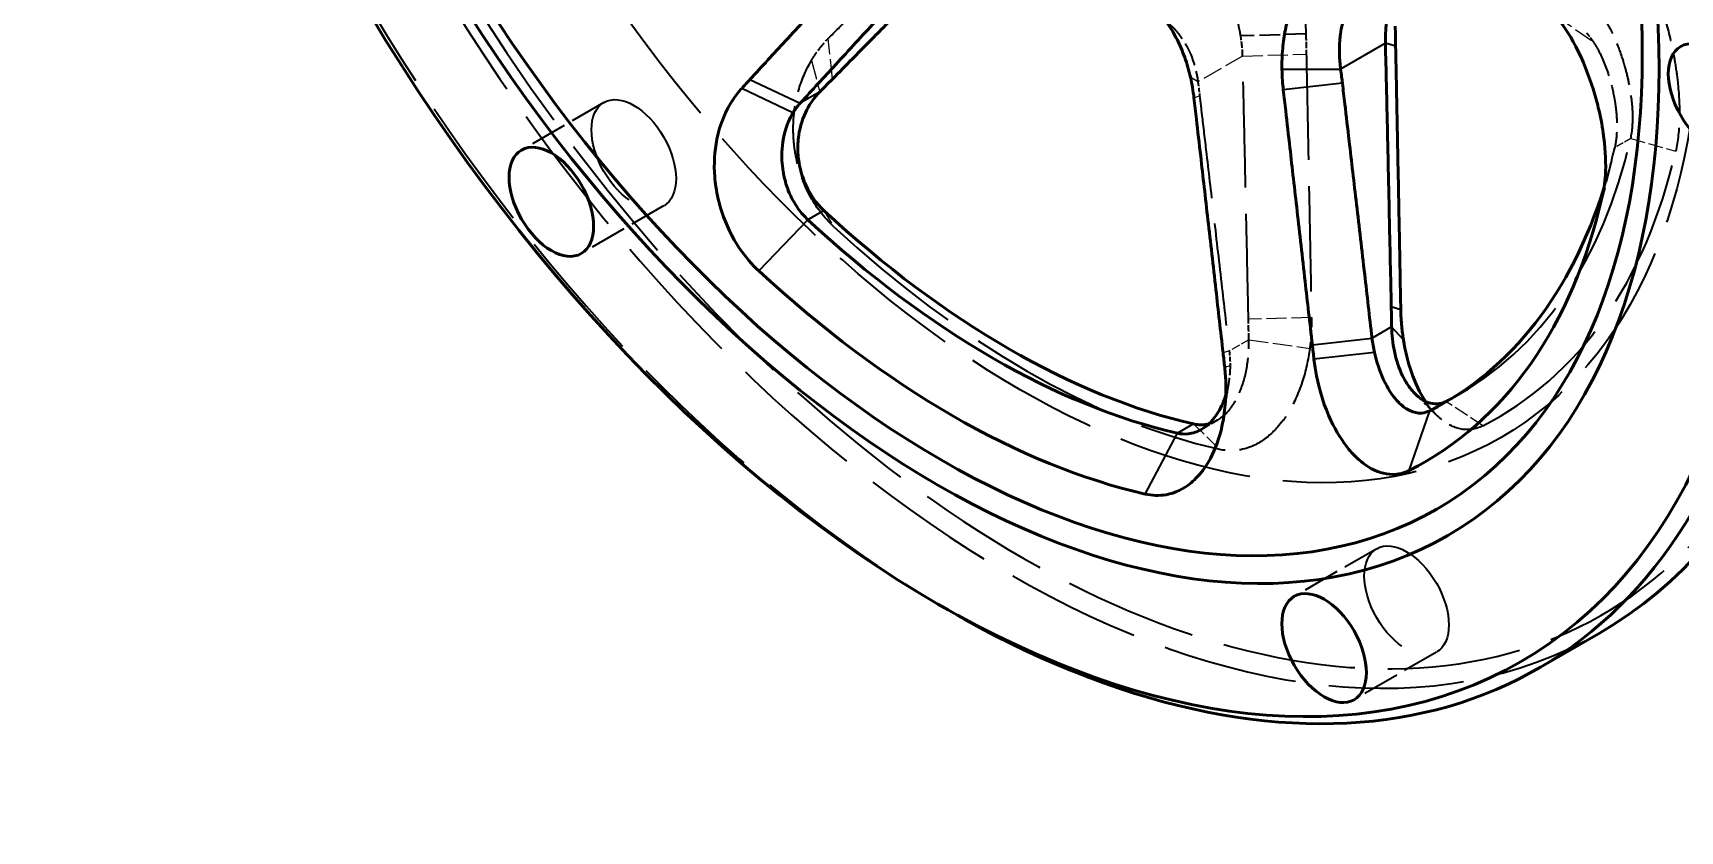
# Model space of a CAD drawing. Header units: millimetres. Extents: x 0 to 840, y 0 to 594.
# Drawn here: x 76.3 to 189.4, y 350.3 to 405 of the extents above; entities that cross this region are included whole.
import ezdxf

# ---------------------------------------------------------------- set-up
doc = ezdxf.new("R2010")
doc.units = ezdxf.units.MM
doc.header["$LTSCALE"] = 2
doc.linetypes.add('DASHED', pattern=[0.2067, 0.1654, -0.0413])
for name, color, linetype, lineweight in [('Hidden (ANSI)', 7, 'DASHED', 35), ('Hidden Narrow (ANSI)', 7, 'DASHED', 25), ('Visible (ANSI)', 7, 'Continuous', 50), ('Visible Narrow (ANSI)', 7, 'Continuous', 35)]:
    doc.layers.add(name, color=color, linetype=linetype, lineweight=lineweight)

msp = doc.modelspace()

# ---------------------------------------------------------------- linework, layer by layer
at = {"layer": 'Hidden (ANSI)', "ltscale": 4.286345}
msp.add_line((163.674, 404.942), (159.205, 404.807), dxfattribs=at)
at = {"layer": 'Hidden (ANSI)', "ltscale": 7.618686}
for p, q in [((115.501, 400.247), (109.844, 396.981)), ((119.601, 393.145), (113.944, 389.879)), ((168.534, 369.628), (162.877, 366.362)), ((172.634, 362.527), (166.977, 359.261))]:
    msp.add_line(p, q, dxfattribs=at)
at = {"layer": 'Hidden (ANSI)', "ltscale": 4.635411}
msp.add_line((184.653, 396.256), (183.811, 392.942), dxfattribs=at)
at = {"layer": 'Hidden (ANSI)', "ltscale": 1.481331}
msp.add_line((174.282, 380.272), (173.182, 379.637), dxfattribs=at)
at = {"layer": 'Hidden (ANSI)', "ltscale": 1.468492}
msp.add_line((157.589, 378.438), (156.499, 377.808), dxfattribs=at)
at = {"layer": 'Hidden (ANSI)', "ltscale": 27.634188}
msp.add_ellipse((144.068, 434.42), major_axis=(-40, 69.282), ratio=0.5773503, start_param=5.4977871, end_param=10.2101761, dxfattribs=at)
at = {"layer": 'Hidden (ANSI)', "ltscale": 27.979616}
for centre, start_param, end_param in [((143.361, 434.011), 3.1415927, 6.2831853), ((139.118, 431.562), 3.9269908, 5.4977871)]:
    msp.add_ellipse(centre, major_axis=(40.5, -70.148), ratio=0.5773503, start_param=start_param, end_param=end_param, dxfattribs=at)
at = {"layer": 'Hidden (ANSI)', "ltscale": 27.864473}
msp.add_ellipse((144.068, 434.42), major_axis=(-33, 57.158), ratio=0.5773503, dxfattribs=at)
at = {"layer": 'Hidden (ANSI)', "ltscale": 31.157547}
for centre in [(117.551, 396.696), (170.584, 366.077)]:
    msp.add_ellipse(centre, major_axis=(-2.05, 3.551), ratio=0.5773503, dxfattribs=at)
at = {"layer": 'Hidden (ANSI)', "ltscale": 28.647627}
msp.add_ellipse((143.282, 433.966), major_axis=(31, -53.694), ratio=0.5773503, start_param=6.2654433, end_param=6.8384883, dxfattribs=at)
at = {"layer": 'Hidden (ANSI)', "ltscale": 30.629616}
for major_axis, start_param, end_param in [((32.356, -56.043), 6.2514811, 6.8384883), ((-32.356, 56.043), 2.0626909, 2.6496981)]:
    msp.add_ellipse((144.498, 434.668), major_axis=major_axis, ratio=0.5773503, start_param=start_param, end_param=end_param, dxfattribs=at)
at = {"layer": 'Hidden (ANSI)', "ltscale": 3.77562}
msp.add_ellipse((142.182, 433.331), major_axis=(31, -53.694), ratio=0.5773503, start_param=0.4913572, end_param=0.555303, dxfattribs=at)
at = {"layer": 'Hidden (ANSI)', "ltscale": 21.892319}
for points, knots in [([(130.899, 404.631), (131.362, 405.1), (131.821, 405.564), (132.994, 406.753), (133.697, 407.465), (135.48, 409.271), (136.527, 410.33), (137.525, 411.342), (138.524, 412.353), (139.475, 413.316), (140.985, 414.846), (141.567, 415.436), (142.133, 416.01)], [-3.2193793, -3.2193793, -3.2193793, -3.2193793, -3.0368439, -3.0368439, -2.7405419, -2.7405419, -2.2616995, -2.2616995, -2.2616995, -1.7828596, -1.7828596, -1.4667046, -1.4667046, -1.4667046, -1.4667046]), ([(163.703, 403.557), (163.721, 402.646), (163.74, 401.708), (163.789, 399.279), (163.82, 397.749), (163.851, 396.142), (163.883, 394.536), (163.916, 392.853), (163.972, 389.986), (163.993, 388.856), (164.03, 386.969), (164.044, 386.232), (164.058, 385.486)], [-2.5688228, -2.5688228, -2.5688228, -2.5688228, -2.2526678, -2.2526678, -1.7738279, -1.7738279, -1.7738279, -1.2949855, -1.2949855, -0.9986835, -0.9986835, -0.8161481, -0.8161481, -0.8161481, -0.8161481])]:
    msp.add_open_spline(points, degree=3, knots=knots, dxfattribs=at)
at = {"layer": 'Hidden (ANSI)', "ltscale": 9.811277}
msp.add_open_spline([(159.695, 412.521), (160.362, 412.286), (161.02, 411.841), (162.005, 410.757), (162.375, 410.176), (162.664, 409.571), (162.821, 409.242), (162.953, 408.912), (163.192, 408.205), (163.294, 407.835), (163.549, 406.691), (163.645, 405.886), (163.672, 405.042), (163.673, 404.992), (163.674, 404.942)], degree=3, knots=[-2.44742841, -2.44742841, -2.44742841, -2.44742841, -2.27584805, -2.27584805, -2.13774188, -2.13774188, -2.13774188, -2.06268238, -2.06268238, -1.98762288, -1.98762288, -1.83750387, -1.83750387, -1.82805536, -1.82805536, -1.82805536, -1.82805536], dxfattribs=at)
at = {"layer": 'Hidden (ANSI)', "ltscale": 4.932088}
msp.add_open_spline([(159.205, 404.807), (159.2, 404.838), (159.195, 404.868), (159.108, 405.38), (158.99, 405.832), (158.777, 406.425), (158.7, 406.608), (158.539, 406.943), (158.457, 407.092), (158.367, 407.235), (158.202, 407.498), (158.015, 407.728), (157.569, 408.137), (157.303, 408.293), (157.035, 408.387)], degree=3, knots=[1.82805536, 1.82805536, 1.82805536, 1.82805536, 1.83750387, 1.83750387, 1.98762288, 1.98762288, 2.06268238, 2.06268238, 2.13774188, 2.13774188, 2.13774188, 2.27584805, 2.27584805, 2.44742841, 2.44742841, 2.44742841, 2.44742841], dxfattribs=at)
at = {"layer": 'Hidden (ANSI)', "ltscale": 12.125346}
for points, knots in [([(187.469, 408.277), (187.723, 407.709), (187.974, 407.051), (188.448, 405.559), (188.668, 404.715), (188.842, 403.862), (188.895, 403.601), (188.944, 403.34), (189.067, 402.621), (189.135, 402.142), (189.275, 400.853), (189.319, 400.034), (189.293, 398.375), (189.202, 397.556), (189.05, 396.894)], [-1.61661118, -1.61661118, -1.61661118, -1.61661118, -1.4630533, -1.4630533, -1.29762254, -1.29762254, -1.29762254, -1.24706822, -1.24706822, -1.15791827, -1.15791827, -1.01049488, -1.01049488, -0.83951919, -0.83951919, -0.83951919, -0.83951919]), ([(131.259, 391.733), (130.621, 392.324), (130.039, 393.083), (129.206, 394.665), (128.919, 395.462), (128.63, 396.738), (128.561, 397.217), (128.505, 397.942), (128.496, 398.207), (128.497, 398.472), (128.5, 399.341), (128.621, 400.216), (129.064, 401.789), (129.371, 402.497), (129.74, 403.121)], [-0.83951919, -0.83951919, -0.83951919, -0.83951919, -0.6685435, -0.6685435, -0.52112011, -0.52112011, -0.43197017, -0.43197017, -0.38141584, -0.38141584, -0.38141584, -0.21598509, -0.21598509, -0.0624272, -0.0624272, -0.0624272, -0.0624272]), ([(163.94, 383.375), (163.838, 382.598), (163.665, 381.812), (163.162, 380.274), (162.819, 379.527), (162.416, 378.889), (162.293, 378.694), (162.164, 378.509), (161.797, 378.028), (161.536, 377.74), (160.785, 377.064), (160.256, 376.738), (159.055, 376.331), (158.374, 376.301), (157.736, 376.446)], [-1.61661118, -1.61661118, -1.61661118, -1.61661118, -1.4630533, -1.4630533, -1.29762254, -1.29762254, -1.29762254, -1.24706822, -1.24706822, -1.15791827, -1.15791827, -1.01049488, -1.01049488, -0.83951919, -0.83951919, -0.83951919, -0.83951919])]:
    msp.add_open_spline(points, degree=3, knots=knots, dxfattribs=at)
at = {"layer": 'Hidden (ANSI)', "ltscale": 4.885568}
msp.add_open_spline([(154.085, 405.792), (154.304, 405.634), (154.516, 405.445), (155.04, 404.872), (155.325, 404.445), (155.55, 404.003), (155.621, 403.862), (155.687, 403.721), (155.872, 403.284), (155.98, 402.969), (156.154, 402.321), (156.219, 401.989), (156.262, 401.659)], degree=3, knots=[0.80417342, 0.80417342, 0.80417342, 0.80417342, 0.88236717, 0.88236717, 1.01303228, 1.01303228, 1.01303228, 1.05445093, 1.05445093, 1.14123458, 1.14123458, 1.22844234, 1.22844234, 1.22844234, 1.22844234], dxfattribs=at)
at = {"layer": 'Hidden (ANSI)', "ltscale": 8.973341}
msp.add_open_spline([(185.967, 397.776), (186.083, 398.28), (186.131, 398.925), (186.074, 400.219), (185.991, 400.852), (185.803, 401.818), (185.72, 402.17), (185.581, 402.686), (185.527, 402.871), (185.471, 403.053), (185.287, 403.649), (185.075, 404.206), (184.664, 405.123), (184.464, 405.496), (184.28, 405.79)], degree=3, knots=[0.83951919, 0.83951919, 0.83951919, 0.83951919, 1.01049488, 1.01049488, 1.15791827, 1.15791827, 1.24706822, 1.24706822, 1.29762254, 1.29762254, 1.29762254, 1.4630533, 1.4630533, 1.61661118, 1.61661118, 1.61661118, 1.61661118], dxfattribs=at)
at = {"layer": 'Hidden (ANSI)', "ltscale": 1.331797}
msp.add_open_spline([(159.334, 403.432), (159.328, 403.666), (159.314, 403.898), (159.271, 404.356), (159.241, 404.583), (159.205, 404.807)], degree=3, knots=[2.56882279, 2.56882279, 2.56882279, 2.56882279, 2.65016523, 2.65016523, 2.73150767, 2.73150767, 2.73150767, 2.73150767], dxfattribs=at)
at = {"layer": 'Hidden (ANSI)', "ltscale": 1.321626}
msp.add_open_spline([(163.674, 404.942), (163.679, 404.715), (163.684, 404.486), (163.693, 404.024), (163.698, 403.791), (163.703, 403.557)], degree=3, knots=[-2.73150767, -2.73150767, -2.73150767, -2.73150767, -2.65016523, -2.65016523, -2.56882279, -2.56882279, -2.56882279, -2.56882279], dxfattribs=at)
at = {"layer": 'Hidden (ANSI)', "ltscale": 0.947571}
for points, knots in [([(182.935, 405.014), (183.008, 404.929), (183.082, 404.839), (183.23, 404.645), (183.305, 404.541), (183.379, 404.43)], [2.723990294, 2.723990294, 2.723990294, 2.723990294, 2.760423056, 2.760423056, 2.796855818, 2.796855818, 2.796855818, 2.796855818]), ([(158.414, 383.194), (158.433, 383.031), (158.447, 382.868), (158.467, 382.539), (158.472, 382.373), (158.472, 382.206)], [3.044712363, 3.044712363, 3.044712363, 3.044712363, 3.086068567, 3.086068567, 3.127424771, 3.127424771, 3.127424771, 3.127424771])]:
    msp.add_open_spline(points, degree=3, knots=knots, dxfattribs=at)
at = {"layer": 'Hidden (ANSI)', "ltscale": 2.019321}
for points, knots in [([(129.74, 403.121), (129.89, 403.374), (130.05, 403.614), (130.423, 404.113), (130.651, 404.38), (130.899, 404.631)], [-0.0624272, -0.0624272, -0.0624272, -0.0624272, 0, 0, 0.07668751, 0.07668751, 0.07668751, 0.07668751]), ([(164.058, 385.486), (164.066, 385.088), (164.056, 384.695), (164.012, 384.006), (163.982, 383.691), (163.94, 383.375)], [-1.7557259, -1.7557259, -1.7557259, -1.7557259, -1.67903839, -1.67903839, -1.61661118, -1.61661118, -1.61661118, -1.61661118])]:
    msp.add_open_spline(points, degree=3, knots=knots, dxfattribs=at)
at = {"layer": 'Hidden (ANSI)', "ltscale": 7.90696}
msp.add_open_spline([(183.379, 404.43), (183.493, 404.26), (183.601, 404.08), (183.986, 403.379), (184.246, 402.758), (184.611, 401.613), (184.737, 401.095), (184.826, 400.607), (184.849, 400.48), (184.87, 400.355), (184.936, 399.918), (184.971, 399.599), (185.024, 398.819), (185.022, 398.371), (184.966, 397.663), (184.923, 397.384), (184.867, 397.141)], degree=3, knots=[1.38533294, 1.38533294, 1.38533294, 1.38533294, 1.45849294, 1.45849294, 1.66633346, 1.66633346, 1.83135483, 1.83135483, 1.83135483, 1.87417398, 1.87417398, 1.98405629, 1.98405629, 2.15017039, 2.15017039, 2.27737672, 2.27737672, 2.27737672, 2.27737672], dxfattribs=at)
at = {"layer": 'Hidden (ANSI)', "ltscale": 21.877134}
msp.add_open_spline([(159.735, 385.373), (159.719, 386.118), (159.703, 386.854), (159.664, 388.741), (159.639, 389.87), (159.578, 392.737), (159.541, 394.418), (159.505, 396.024), (159.469, 397.629), (159.434, 399.158), (159.378, 401.585), (159.355, 402.522), (159.334, 403.432)], degree=3, knots=[0.8161481, 0.8161481, 0.8161481, 0.8161481, 0.9986835, 0.9986835, 1.2949855, 1.2949855, 1.7738279, 1.7738279, 1.7738279, 2.2526678, 2.2526678, 2.5688228, 2.5688228, 2.5688228, 2.5688228], dxfattribs=at)
at = {"layer": 'Hidden (ANSI)', "ltscale": 0.929541}
msp.add_open_spline([(156.262, 401.659), (156.284, 401.494), (156.305, 401.331), (156.344, 401.008), (156.363, 400.849), (156.382, 400.69)], degree=3, knots=[1.228442338, 1.228442338, 1.228442338, 1.228442338, 1.272111737, 1.272111737, 1.315781136, 1.315781136, 1.315781136, 1.315781136], dxfattribs=at)
at = {"layer": 'Hidden (ANSI)', "ltscale": 21.30863}
msp.add_open_spline([(156.382, 400.69), (156.438, 400.213), (156.495, 399.732), (156.649, 398.415), (156.749, 397.567), (157.013, 395.303), (157.182, 393.849), (157.36, 392.323), (157.537, 390.797), (157.722, 389.199), (158.076, 386.136), (158.241, 384.697), (158.414, 383.194)], degree=3, knots=[1.2649383, 1.2649383, 1.2649383, 1.2649383, 1.4385614, 1.4385614, 1.7305574, 1.7305574, 2.1961816, 2.1961816, 2.1961816, 2.6618032, 2.6618032, 3.0447124, 3.0447124, 3.0447124, 3.0447124], dxfattribs=at)
at = {"layer": 'Hidden (ANSI)', "ltscale": 1.337729}
msp.add_open_spline([(159.76, 383.97), (159.755, 384.19), (159.752, 384.402), (159.744, 384.859), (159.74, 385.114), (159.735, 385.373)], degree=3, knots=[1.61661118, 1.61661118, 1.61661118, 1.61661118, 1.67903839, 1.67903839, 1.7557259, 1.7557259, 1.7557259, 1.7557259], dxfattribs=at)
at = {"layer": 'Hidden (ANSI)', "ltscale": 7.470126}
msp.add_open_spline([(157.024, 378.203), (157.162, 378.24), (157.298, 378.29), (157.829, 378.547), (158.192, 378.863), (158.675, 379.485), (158.834, 379.745), (159.048, 380.168), (159.12, 380.328), (159.187, 380.495), (159.405, 381.042), (159.562, 381.656), (159.739, 382.849), (159.77, 383.429), (159.76, 383.97)], degree=3, knots=[0.96198394, 0.96198394, 0.96198394, 0.96198394, 1.01049488, 1.01049488, 1.15791827, 1.15791827, 1.24706822, 1.24706822, 1.29762254, 1.29762254, 1.29762254, 1.4630533, 1.4630533, 1.61661118, 1.61661118, 1.61661118, 1.61661118], dxfattribs=at)
at = {"layer": 'Hidden (ANSI)', "ltscale": 2.046251}
msp.add_open_spline([(158.472, 382.206), (158.472, 381.949), (158.458, 381.699), (158.39, 381.022), (158.304, 380.587), (158.181, 380.183)], degree=3, knots=[1.38533294, 1.38533294, 1.38533294, 1.38533294, 1.45849294, 1.45849294, 1.59619179, 1.59619179, 1.59619179, 1.59619179], dxfattribs=at)
at = {"layer": 'Hidden (ANSI)', "ltscale": 4.230803}
msp.add_open_spline([(158.346, 380.85), (158.25, 380.348), (158.177, 379.784), (158.112, 379.202)], degree=3, dxfattribs=at)
at = {"layer": 'Hidden (ANSI)', "ltscale": 3.379821}
msp.add_open_spline([(172.584, 378.85), (172.164, 379.281), (171.714, 379.732), (171.212, 380.212)], degree=3, dxfattribs=at)
at = {"layer": 'Hidden (ANSI)', "ltscale": 7.290052}
msp.add_open_spline([(175.812, 378.061), (175.326, 377.815), (174.785, 377.736), (173.794, 377.947), (173.342, 378.186), (172.682, 378.735), (172.449, 378.98), (172.114, 379.397), (171.996, 379.56), (171.882, 379.734), (171.881, 379.736), (171.879, 379.738), (171.878, 379.741)], degree=3, knots=[-0.83951919, -0.83951919, -0.83951919, -0.83951919, -0.6685435, -0.6685435, -0.52112011, -0.52112011, -0.43197017, -0.43197017, -0.38141584, -0.38141584, -0.38141584, -0.38079234, -0.38079234, -0.38079234, -0.38079234], dxfattribs=at)
at = {"layer": 'Hidden Narrow (ANSI)', "ltscale": 4.026034}
for p, q in [((180.8, 406.201), (183.379, 404.43)), ((158.103, 382.079), (158.472, 382.206))]:
    msp.add_line(p, q, dxfattribs=at)
at = {"layer": 'Hidden Narrow (ANSI)', "ltscale": 4.13945}
for p, q in [((131.188, 401.854), (130.899, 404.631)), ((164.058, 385.486), (159.735, 385.373))]:
    msp.add_line(p, q, dxfattribs=at)
at = {"layer": 'Hidden Narrow (ANSI)', "ltscale": 4.179332}
msp.add_line((159.334, 403.432), (163.703, 403.557), dxfattribs=at)
at = {"layer": 'Hidden Narrow (ANSI)', "ltscale": 4.030493}
for p, q in [((129.74, 403.121), (130.315, 400.97)), ((159.76, 383.97), (163.94, 383.375))]:
    msp.add_line(p, q, dxfattribs=at)
at = {"layer": 'Hidden Narrow (ANSI)', "ltscale": 4.136061}
msp.add_line((159.334, 403.432), (156.262, 401.659), dxfattribs=at)
at = {"layer": 'Hidden Narrow (ANSI)', "ltscale": 3.867188}
msp.add_line((156.262, 401.659), (155.754, 401.971), dxfattribs=at)
at = {"layer": 'Hidden Narrow (ANSI)', "ltscale": 3.930805}
msp.add_line((155.996, 400.554), (156.382, 400.69), dxfattribs=at)
at = {"layer": 'Hidden Narrow (ANSI)', "ltscale": 4.635411}
msp.add_line((184.867, 397.141), (184.035, 393.868), dxfattribs=at)
at = {"layer": 'Hidden Narrow (ANSI)', "ltscale": 1.481331}
msp.add_line((185.967, 397.776), (184.867, 397.141), dxfattribs=at)
at = {"layer": 'Hidden Narrow (ANSI)', "ltscale": 3.058389}
for p, q in [((185.967, 397.776), (189.05, 396.894)), ((130.599, 392.831), (131.259, 391.733)), ((175.812, 378.061), (173.284, 379.732)), ((155.965, 378.185), (157.736, 376.446))]:
    msp.add_line(p, q, dxfattribs=at)
at = {"layer": 'Hidden Narrow (ANSI)', "ltscale": 3.964111}
msp.add_line((158.414, 383.194), (157.991, 383.062), dxfattribs=at)
at = {"layer": 'Hidden Narrow (ANSI)', "ltscale": 1.811612}
msp.add_line((159.76, 383.97), (158.414, 383.194), dxfattribs=at)
at = {"layer": 'Visible (ANSI)'}
for p, q in [((138.411, 365.834), (139.118, 365.426)), ((183.861, 363.863), (179.618, 361.414))]:
    msp.add_line(p, q, dxfattribs=at)
for centre, major_axis, start_param, end_param in [((143.361, 434.011), (-40.5, 70.148), 3.1415927, 6.2831853), ((139.118, 431.562), (40.5, -70.148), 5.4977871, 10.2101761), ((144.068, 434.42), (-40, 69.282), 3.9269908, 5.4977871), ((139.39, 431.719), (32.423, -56.158), 6.2514811, 6.8384883), ((142.182, 433.331), (31, -53.694), 6.2514811, 6.7745425), ((143.282, 433.966), (31, -53.694), 5.2042835, 5.7912908), ((142.182, 433.331), (-31, 53.694), 2.0626909, 2.6496981), ((139.39, 431.719), (32.423, -56.158), 5.2042835, 5.7912908), ((143.282, 433.966), (31, -53.694), 6.2514811, 6.2654433)]:
    msp.add_ellipse(centre, major_axis=major_axis, ratio=0.5773503, start_param=start_param, end_param=end_param, dxfattribs=at)
for centre, major_axis in [((138.411, 431.154), (-40, 69.282)), ((138.411, 431.154), (35, -60.622)), ((138.634, 431.283), (-34.026, 58.934)), ((191.444, 400.535), (2.05, -3.551)), ((111.894, 393.43), (2.05, -3.551)), ((164.927, 362.811), (2.05, -3.551))]:
    msp.add_ellipse(centre, major_axis=major_axis, ratio=0.5773503, dxfattribs=at)
for points, knots in [([(135.341, 412.479), (135.074, 412.189), (134.803, 411.896), (134.064, 411.093), (133.588, 410.576), (132.317, 409.196), (131.5, 408.31), (130.643, 407.38), (129.786, 406.449), (128.889, 405.475), (127.167, 403.607), (126.359, 402.73), (125.514, 401.813)], [-2.8043705, -2.8043705, -2.8043705, -2.8043705, -2.6307474, -2.6307474, -2.3387514, -2.3387514, -1.8731272, -1.8731272, -1.8731272, -1.4075056, -1.4075056, -1.0245964, -1.0245964, -1.0245964, -1.0245964]), ([(141.696, 412.52), (141.351, 412.17), (141, 411.813), (139.737, 410.53), (138.79, 409.568), (137.795, 408.558), (136.8, 407.548), (135.757, 406.49), (133.979, 404.685), (133.278, 403.974), (132.108, 402.787), (131.65, 402.323), (131.188, 401.854)], [1.5937144, 1.5937144, 1.5937144, 1.5937144, 1.7828596, 1.7828596, 2.2616995, 2.2616995, 2.2616995, 2.7405419, 2.7405419, 3.0368439, 3.0368439, 3.2193793, 3.2193793, 3.2193793, 3.2193793]), ([(128.97, 400.194), (129.813, 401.11), (130.62, 401.987), (132.338, 403.855), (133.233, 404.829), (134.088, 405.759), (134.944, 406.688), (135.758, 407.574), (137.026, 408.954), (137.501, 409.471), (138.237, 410.273), (138.507, 410.566), (138.773, 410.857)], [1.0245964, 1.0245964, 1.0245964, 1.0245964, 1.4075056, 1.4075056, 1.8731272, 1.8731272, 1.8731272, 2.3387514, 2.3387514, 2.6307474, 2.6307474, 2.8043705, 2.8043705, 2.8043705, 2.8043705]), ([(164.246, 409.03), (163.809, 408.703), (163.382, 408.179), (162.776, 407.007), (162.561, 406.422), (162.403, 405.815), (162.353, 405.622), (162.308, 405.428), (162.187, 404.826), (162.124, 404.39), (162.043, 403.481), (162.025, 403.008), (162.033, 402.532)], [-0.71028341, -0.71028341, -0.71028341, -0.71028341, -0.53819966, -0.53819966, -0.40753455, -0.40753455, -0.40753455, -0.3661159, -0.3661159, -0.27933225, -0.27933225, -0.19212449, -0.19212449, -0.19212449, -0.19212449]), ([(155.754, 401.971), (155.647, 402.439), (155.514, 402.898), (155.202, 403.771), (155.024, 404.186), (154.738, 404.752), (154.639, 404.933), (154.534, 405.112), (154.201, 405.675), (153.801, 406.206), (152.77, 407.231), (152.101, 407.657), (151.447, 407.887)], [-1.22844234, -1.22844234, -1.22844234, -1.22844234, -1.14123458, -1.14123458, -1.05445093, -1.05445093, -1.01303228, -1.01303228, -1.01303228, -0.88236717, -0.88236717, -0.71028341, -0.71028341, -0.71028341, -0.71028341]), ([(166.06, 402.534), (166.017, 402.864), (165.989, 403.2), (165.968, 403.861), (165.975, 404.187), (166.01, 404.643), (166.026, 404.792), (166.046, 404.94), (166.109, 405.408), (166.22, 405.871), (166.589, 406.802), (166.887, 407.22), (167.214, 407.466)], [0.19212449, 0.19212449, 0.19212449, 0.19212449, 0.27933225, 0.27933225, 0.3661159, 0.3661159, 0.40753455, 0.40753455, 0.40753455, 0.53819966, 0.53819966, 0.71028341, 0.71028341, 0.71028341, 0.71028341]), ([(184.035, 393.868), (184.146, 394.352), (184.218, 394.918), (184.269, 396.344), (184.212, 397.239), (183.997, 398.728), (183.88, 399.32), (183.69, 400.103), (183.632, 400.324), (183.571, 400.545), (183.332, 401.398), (183.031, 402.251), (182.268, 404.013), (181.784, 404.879), (181.148, 405.776), (180.975, 405.999), (180.8, 406.201)], [-2.27737672, -2.27737672, -2.27737672, -2.27737672, -2.15017039, -2.15017039, -1.98405629, -1.98405629, -1.87417398, -1.87417398, -1.83135483, -1.83135483, -1.83135483, -1.66633346, -1.66633346, -1.45849294, -1.45849294, -1.38533294, -1.38533294, -1.38533294, -1.38533294]), ([(169.2, 405.7), (169.17, 405.469), (169.151, 405.238), (169.128, 404.774), (169.126, 404.541), (169.131, 404.307)], [0, 0, 0, 0, 0.08947404, 0.08947404, 0.17894809, 0.17894809, 0.17894809, 0.17894809]), ([(169.835, 404.104), (169.831, 404.339), (169.826, 404.571), (169.817, 405.033), (169.812, 405.262), (169.807, 405.49)], [-0.17894809, -0.17894809, -0.17894809, -0.17894809, -0.08947404, -0.08947404, 0, 0, 0, 0]), ([(169.131, 404.307), (169.154, 403.382), (169.176, 402.432), (169.233, 399.982), (169.268, 398.447), (169.304, 396.84), (169.34, 395.233), (169.377, 393.554), (169.438, 390.7), (169.462, 389.576), (169.502, 387.707), (169.517, 386.981), (169.533, 386.248)], [0.1789481, 0.1789481, 0.1789481, 0.1789481, 0.5326628, 0.5326628, 1.0653255, 1.0653255, 1.0653255, 1.5979911, 1.5979911, 1.9283799, 1.9283799, 2.1306511, 2.1306511, 2.1306511, 2.1306511]), ([(170.186, 386.034), (170.172, 386.767), (170.159, 387.493), (170.123, 389.363), (170.101, 390.487), (170.047, 393.343), (170.014, 395.023), (169.983, 396.631), (169.952, 398.239), (169.921, 399.775), (169.873, 402.228), (169.854, 403.179), (169.835, 404.104)], [-2.1306511, -2.1306511, -2.1306511, -2.1306511, -1.9283799, -1.9283799, -1.5979911, -1.5979911, -1.0653255, -1.0653255, -1.0653255, -0.5326628, -0.5326628, -0.1789481, -0.1789481, -0.1789481, -0.1789481]), ([(162.033, 402.532), (162.036, 402.269), (162.048, 402.004), (162.081, 401.527), (162.101, 401.313), (162.125, 401.102)], [-0.192124489, -0.192124489, -0.192124489, -0.192124489, -0.1439241, -0.1439241, -0.104785691, -0.104785691, -0.104785691, -0.104785691]), ([(166.18, 401.565), (166.163, 401.707), (166.146, 401.85), (166.107, 402.172), (166.084, 402.352), (166.06, 402.534)], [0.104785691, 0.104785691, 0.104785691, 0.104785691, 0.1439241, 0.1439241, 0.192124489, 0.192124489, 0.192124489, 0.192124489]), ([(125.514, 401.813), (125.423, 401.714), (125.331, 401.614), (125.147, 401.415), (125.055, 401.314), (124.962, 401.213)], [-1.024596426, -1.024596426, -1.024596426, -1.024596426, -0.983240222, -0.983240222, -0.941884018, -0.941884018, -0.941884018, -0.941884018]), ([(131.188, 401.854), (131.027, 401.691), (130.868, 401.531), (130.584, 401.243), (130.451, 401.109), (130.315, 400.97)], [-0.07668751, -0.07668751, -0.07668751, -0.07668751, 0, 0, 0.0624272, 0.0624272, 0.0624272, 0.0624272]), ([(155.996, 400.554), (155.969, 400.79), (155.935, 401.028), (155.855, 401.501), (155.808, 401.737), (155.754, 401.971)], [-1.315781136, -1.315781136, -1.315781136, -1.315781136, -1.272111737, -1.272111737, -1.228442338, -1.228442338, -1.228442338, -1.228442338]), ([(168.212, 384.069), (168.038, 385.587), (167.87, 387.038), (167.515, 390.116), (167.33, 391.715), (167.153, 393.24), (166.976, 394.765), (166.807, 396.214), (166.543, 398.468), (166.445, 399.312), (166.291, 400.618), (166.235, 401.094), (166.18, 401.565)], [0.0728655, 0.0728655, 0.0728655, 0.0728655, 0.4138002, 0.4138002, 0.8276005, 0.8276005, 0.8276005, 1.241403, 1.241403, 1.5013859, 1.5013859, 1.655201, 1.655201, 1.655201, 1.655201]), ([(124.962, 401.213), (124.744, 400.977), (124.543, 400.72), (123.861, 399.705), (123.462, 398.76), (123.088, 396.897), (123.04, 396.013), (123.108, 395.145), (123.126, 394.92), (123.151, 394.696), (123.267, 393.906), (123.403, 393.316), (123.885, 391.851), (124.303, 390.988), (125.21, 389.648), (125.657, 389.128), (126.124, 388.695)], [-0.07316, -0.07316, -0.07316, -0.07316, 0, 0, 0.20784052, 0.20784052, 0.37286189, 0.37286189, 0.37286189, 0.41568105, 0.41568105, 0.52556336, 0.52556336, 0.69167746, 0.69167746, 0.81888378, 0.81888378, 0.81888378, 0.81888378]), ([(128.472, 399.526), (128.547, 399.65), (128.625, 399.768), (128.791, 399.99), (128.878, 400.095), (128.97, 400.194)], [0.941884018, 0.941884018, 0.941884018, 0.941884018, 0.983240222, 0.983240222, 1.024596426, 1.024596426, 1.024596426, 1.024596426]), ([(130.315, 400.97), (129.978, 400.629), (129.668, 400.211), (129.155, 399.211), (128.963, 398.618), (128.872, 397.998), (128.844, 397.808), (128.825, 397.617), (128.799, 397.086), (128.811, 396.727), (128.933, 395.756), (129.105, 395.131), (129.678, 393.883), (130.112, 393.281), (130.599, 392.831)], [0.0624272, 0.0624272, 0.0624272, 0.0624272, 0.21598509, 0.21598509, 0.38141584, 0.38141584, 0.38141584, 0.43197017, 0.43197017, 0.52112011, 0.52112011, 0.6685435, 0.6685435, 0.83951919, 0.83951919, 0.83951919, 0.83951919]), ([(157.991, 383.062), (157.82, 384.565), (157.657, 386.004), (157.309, 389.067), (157.127, 390.664), (156.953, 392.19), (156.779, 393.715), (156.613, 395.169), (156.354, 397.433), (156.257, 398.28), (156.106, 399.596), (156.051, 400.077), (155.996, 400.554)], [-3.0447124, -3.0447124, -3.0447124, -3.0447124, -2.6618032, -2.6618032, -2.1961816, -2.1961816, -2.1961816, -1.7305574, -1.7305574, -1.4385614, -1.4385614, -1.2649383, -1.2649383, -1.2649383, -1.2649383]), ([(162.125, 401.102), (162.179, 400.631), (162.234, 400.155), (162.383, 398.849), (162.479, 398.006), (162.736, 395.752), (162.902, 394.303), (163.075, 392.779), (163.249, 391.255), (163.431, 389.655), (163.78, 386.578), (163.945, 385.128), (164.117, 383.609)], [-1.655201, -1.655201, -1.655201, -1.655201, -1.5013859, -1.5013859, -1.241403, -1.241403, -0.8276005, -0.8276005, -0.8276005, -0.4138002, -0.4138002, -0.0728655, -0.0728655, -0.0728655, -0.0728655]), ([(129.499, 392.196), (129.264, 392.413), (129.039, 392.668), (128.566, 393.328), (128.335, 393.756), (128.038, 394.514), (127.943, 394.828), (127.845, 395.261), (127.821, 395.386), (127.8, 395.513), (127.718, 396.003), (127.689, 396.529), (127.773, 397.714), (127.928, 398.372), (128.256, 399.136), (128.357, 399.336), (128.472, 399.526)], [-0.81888378, -0.81888378, -0.81888378, -0.81888378, -0.69167746, -0.69167746, -0.52556336, -0.52556336, -0.41568105, -0.41568105, -0.37286189, -0.37286189, -0.37286189, -0.20784052, -0.20784052, 0, 0, 0.07316, 0.07316, 0.07316, 0.07316]), ([(169.533, 386.248), (169.538, 385.989), (169.542, 385.734), (169.55, 385.277), (169.553, 385.066), (169.558, 384.845)], [-0.07668751, -0.07668751, -0.07668751, -0.07668751, 0, 0, 0.0624272, 0.0624272, 0.0624272, 0.0624272]), ([(170.369, 383.949), (170.32, 384.257), (170.281, 384.566), (170.217, 385.245), (170.194, 385.635), (170.186, 386.034)], [-0.0624272, -0.0624272, -0.0624272, -0.0624272, 0, 0, 0.07668751, 0.07668751, 0.07668751, 0.07668751]), ([(169.558, 384.845), (169.568, 384.304), (169.628, 383.732), (169.872, 382.577), (170.066, 381.994), (170.313, 381.489), (170.389, 381.335), (170.47, 381.188), (170.702, 380.805), (170.871, 380.575), (171.361, 380.039), (171.711, 379.787), (172.487, 379.515), (172.913, 379.544), (173.284, 379.732)], [0.0624272, 0.0624272, 0.0624272, 0.0624272, 0.21598509, 0.21598509, 0.38141584, 0.38141584, 0.38141584, 0.43197017, 0.43197017, 0.52112011, 0.52112011, 0.6685435, 0.6685435, 0.83951919, 0.83951919, 0.83951919, 0.83951919]), ([(164.117, 383.609), (164.136, 383.447), (164.154, 383.284), (164.192, 382.957), (164.21, 382.792), (164.229, 382.626)], [-0.072865524, -0.072865524, -0.072865524, -0.072865524, -0.036432762, -0.036432762, 0, 0, 0, 0]), ([(168.379, 383.091), (168.342, 383.254), (168.31, 383.418), (168.254, 383.744), (168.231, 383.907), (168.212, 384.069)], [0, 0, 0, 0, 0.036432762, 0.036432762, 0.072865524, 0.072865524, 0.072865524, 0.072865524]), ([(171.878, 379.741), (171.506, 380.308), (171.176, 380.992), (170.673, 382.438), (170.49, 383.192), (170.369, 383.949)], [-0.38079234, -0.38079234, -0.38079234, -0.38079234, -0.21598509, -0.21598509, -0.0624272, -0.0624272, -0.0624272, -0.0624272]), ([(152.656, 373.378), (153.123, 373.271), (153.607, 373.252), (154.692, 373.443), (155.28, 373.725), (156.128, 374.422), (156.432, 374.758), (156.797, 375.27), (156.895, 375.423), (156.99, 375.583), (157.353, 376.202), (157.649, 376.943), (158.106, 378.759), (158.211, 379.873), (158.173, 381.304), (158.147, 381.691), (158.103, 382.079)], [-2.27737672, -2.27737672, -2.27737672, -2.27737672, -2.15017039, -2.15017039, -1.98405629, -1.98405629, -1.87417398, -1.87417398, -1.83135483, -1.83135483, -1.83135483, -1.66633346, -1.66633346, -1.45849294, -1.45849294, -1.38533294, -1.38533294, -1.38533294, -1.38533294]), ([(158.103, 382.079), (158.084, 382.245), (158.065, 382.409), (158.028, 382.737), (158.01, 382.9), (157.991, 383.062)], [-3.127424771, -3.127424771, -3.127424771, -3.127424771, -3.086068567, -3.086068567, -3.044712363, -3.044712363, -3.044712363, -3.044712363]), ([(164.229, 382.626), (164.273, 382.238), (164.333, 381.854), (164.609, 380.444), (164.946, 379.37), (165.751, 377.667), (166.176, 376.99), (166.63, 376.444), (166.748, 376.303), (166.867, 376.17), (167.297, 375.728), (167.634, 375.45), (168.515, 374.907), (169.074, 374.728), (170.019, 374.718), (170.413, 374.815), (170.769, 374.995)], [-0.07316, -0.07316, -0.07316, -0.07316, 0, 0, 0.20784052, 0.20784052, 0.37286189, 0.37286189, 0.37286189, 0.41568105, 0.41568105, 0.52556336, 0.52556336, 0.69167746, 0.69167746, 0.81888378, 0.81888378, 0.81888378, 0.81888378]), ([(172.184, 379.097), (172.005, 379.007), (171.812, 378.95), (171.35, 378.919), (171.075, 378.975), (170.625, 379.189), (170.447, 379.305), (170.212, 379.502), (170.146, 379.562), (170.079, 379.627), (169.823, 379.879), (169.566, 380.21), (169.031, 381.111), (168.766, 381.726), (168.5, 382.596), (168.435, 382.839), (168.379, 383.091)], [-0.81888378, -0.81888378, -0.81888378, -0.81888378, -0.69167746, -0.69167746, -0.52556336, -0.52556336, -0.41568105, -0.41568105, -0.37286189, -0.37286189, -0.37286189, -0.20784052, -0.20784052, 0, 0, 0.07316, 0.07316, 0.07316, 0.07316]), ([(158.181, 380.183), (158.119, 379.977), (158.047, 379.78), (157.778, 379.157), (157.545, 378.782), (157.293, 378.485), (157.228, 378.408), (157.161, 378.336), (156.921, 378.097), (156.732, 377.948), (156.233, 377.649), (155.912, 377.54), (155.345, 377.48), (155.1, 377.497), (154.866, 377.55)], [1.59619179, 1.59619179, 1.59619179, 1.59619179, 1.66633346, 1.66633346, 1.83135483, 1.83135483, 1.83135483, 1.87417398, 1.87417398, 1.98405629, 1.98405629, 2.15017039, 2.15017039, 2.27737672, 2.27737672, 2.27737672, 2.27737672])]:
    msp.add_open_spline(points, degree=3, knots=knots, dxfattribs=at)
msp.add_open_spline([(155.965, 378.185), (156.314, 378.106), (156.676, 378.111), (157.024, 378.203)], degree=3, dxfattribs=at)
at = {"layer": 'Visible Narrow (ANSI)'}
for p, q in [((169.131, 404.307), (166.06, 402.534)), ((169.835, 404.104), (169.131, 404.307)), ((162.033, 402.532), (166.06, 402.534)), ((125.514, 401.813), (128.97, 400.194)), ((166.18, 401.565), (162.125, 401.102)), ((128.472, 399.526), (124.962, 401.213)), ((130.315, 400.97), (128.97, 400.194)), ((130.599, 392.831), (129.499, 392.196)), ((129.499, 392.196), (126.124, 388.695)), ((169.533, 386.248), (170.186, 386.034)), ((169.558, 384.845), (168.212, 384.069)), ((170.369, 383.949), (169.558, 384.845)), ((164.117, 383.609), (168.212, 384.069)), ((168.379, 383.091), (164.229, 382.626)), ((170.769, 374.995), (172.184, 379.097)), ((173.284, 379.732), (172.184, 379.097)), ((152.656, 373.378), (154.866, 377.55)), ((155.965, 378.185), (154.866, 377.55))]:
    msp.add_line(p, q, dxfattribs=at)

doc.saveas('drawing.dxf')
